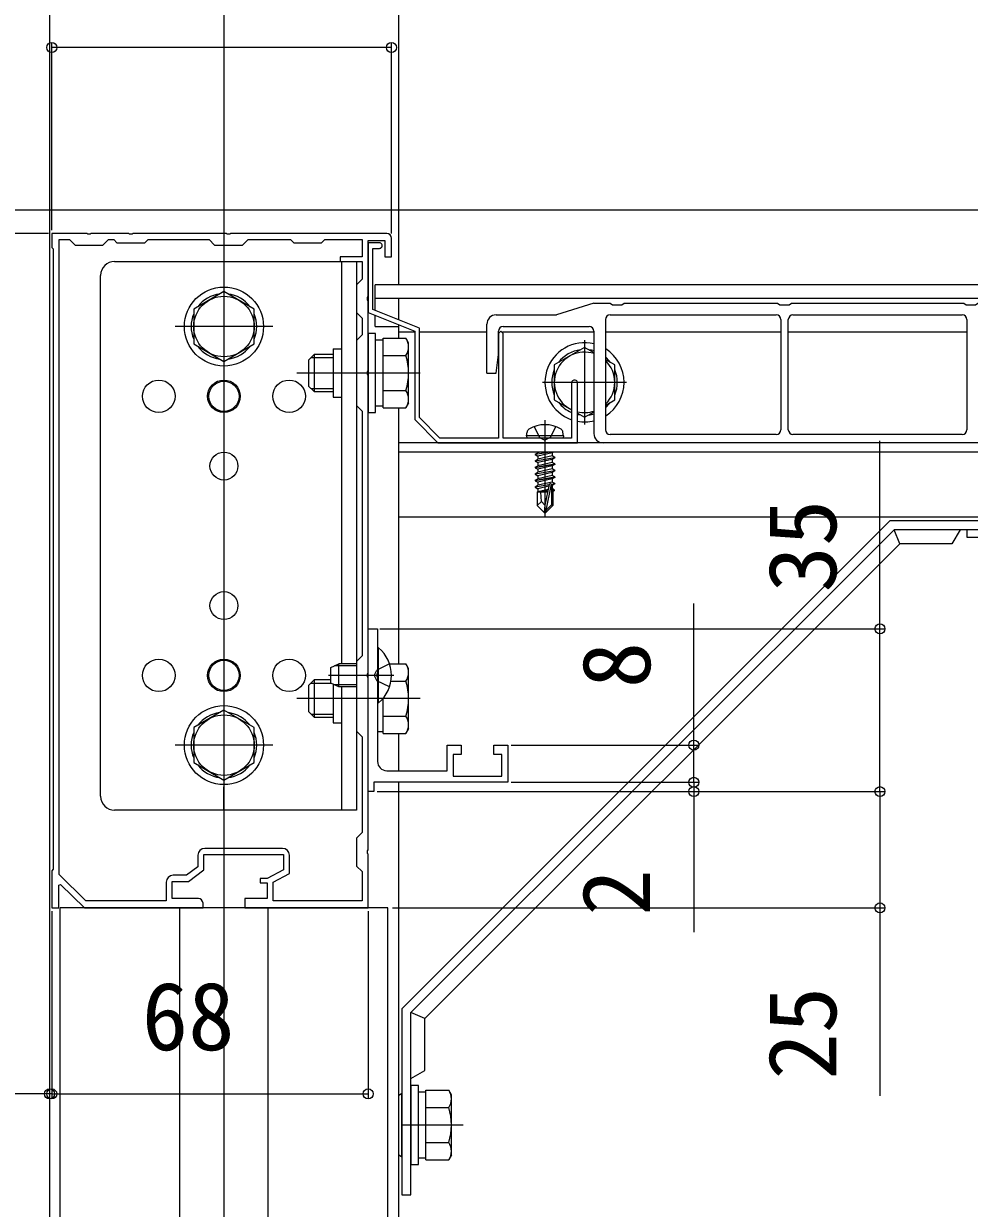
# Model space of a CAD drawing. Units: millimetres, scale not verified. Extents: x -875 to 875, y -1303 to 1296.
# Drawn here: x -327 to -123.8, y 302.1 to 556.8 of the extents above; entities that cross this region are included whole.
import ezdxf
from ezdxf.enums import TextEntityAlignment as Align

# ---------------------------------------------------------------- set-up
doc = ezdxf.new("R2010")
doc.units = ezdxf.units.MM
doc.header["$LTSCALE"] = 8
for name, color, linetype in [('0-2_YKK_11', 7, 'Continuous'), ('0-5_YKK_13', 4, 'Continuous'), ('0-6_YKK_D', 6, 'Continuous')]:
    doc.layers.add(name, color=color, linetype=linetype)
doc.layers.add('0-4_YKK_12', color=2, linetype='Continuous', lineweight=18)
doc.styles.add('ＭＳ ゴシック', font='')
doc.styles.get('ＭＳ ゴシック').set_extended_font_data('MS Gothic')

msp = doc.modelspace()

# ---------------------------------------------------------------- linework, layer by layer
at = {"layer": '0-2_YKK_11'}
msp.add_line((-271.4, 379.5), (-288.1, 379.5), dxfattribs=at)
for points in [[(-249, 511.7), (-282.542, 511.7), (-282.725, 511.58), (-283.275, 511.58), (-283.458, 511.7), (-303.542, 511.7), (-303.725, 511.58), (-304.275, 511.58), (-304.458, 511.7), (-312.542, 511.7), (-312.725, 511.58), (-313.275, 511.58), (-313.458, 511.7), (-321, 511.7), (-321, 508.7), (-320.7, 508.4)], [(-319.4, 373.843), (-319.4, 510.4), (-317.2, 510.4), (-316, 509.2), (-310, 509.2), (-308.8, 510.4), (-307.7, 510.4), (-307, 509.7), (-301, 509.7), (-300.3, 510.4), (-287.2, 510.4), (-286, 509.2), (-280, 509.2), (-278.8, 510.4), (-269.7, 510.4), (-269, 509.7), (-263, 509.7), (-262.3, 510.4), (-254.3, 510.4), (-254.3, 506.7), (-259, 506.7), (-259, 505.7), (-254.3, 505.7), (-254.3, 501.9), (-255.5, 500.7), (-255.5, 494.7), (-254.3, 493.5), (-254.3, 489.9), (-255.5, 488.7), (-255.5, 474.7), (-254.3, 473.5), (-254.3, 420.9), (-255.5, 419.7), (-255.5, 404.7), (-254.3, 403.5), (-254.3, 382.9), (-255.5, 381.7), (-255.5, 375.7), (-254.3, 374.5), (-254.3, 368.2)], [(-289.5, 368.7), (-295.1, 368.7), (-295.1, 372.4), (-291.6, 372.4), (-288.3, 374.9), (-288.3, 378.2), (-271.2, 378.2), (-271.2, 374.9), (-274.7, 373), (-276.2, 373), (-276.2, 372.1), (-274.7, 372.1), (-274.7, 368.7), (-279.5, 368.7), (-279.5, 366.7), (-253, 366.7), (-253, 378.242), (-253.12, 378.425), (-253.12, 378.975), (-253, 379.158), (-253, 416.242), (-253.12, 416.425), (-253.12, 416.975), (-253, 417.158), (-253, 481.242), (-253.12, 481.425), (-253.12, 481.975), (-253, 482.158), (-253, 497.242), (-253.12, 497.425), (-253.12, 497.975), (-253, 498.158), (-253, 510.2), (-249.4, 510.2), (-249.4, 506.7), (-248, 506.7), (-248, 510.7)], [(-250.6, 509.7), (-253, 509.7), (-253, 494.7), (-243, 490.7), (-243, 471.7), (-238, 466.7)], [(-320.7, 508.4), (-320.7, 375), (-321, 374.7), (-321, 366.7), (-319.5, 366.7), (-319.5, 371.6), (-319.132, 371.754), (-314, 366.7), (-288.5, 366.7), (-288.5, 367.7)], [(-209.3, 479.55), (-209.3, 467.7), (-224, 467.7), (-224, 490.2), (-224.5, 490.7), (-225, 490.2), (-225, 467.7), (-237.586, 467.7), (-242, 472.114), (-242, 491.377), (-252, 495.377), (-252, 508.5), (-250.6, 508.5)], [(-238, 466.7), (-208, 466.7), (-208, 479.55)], [(-253, 391.7), (-253, 426.7), (-251, 426.7), (-251, 417.158), (-251.12, 416.975), (-251.12, 416.425), (-251, 416.242), (-251, 398.2)], [(-249, 396.2), (-236, 396.2), (-236, 401.7), (-233, 401.7), (-233, 399.7), (-234.7, 399.7), (-234.7, 395), (-224.3, 395), (-224.3, 399.7), (-226, 399.7), (-226, 401.7), (-223, 401.7), (-223, 393.7), (-251.8, 393.7), (-251.8, 391.7), (-253, 391.7)], [(-289.6, 378), (-289.6, 375.546), (-292.037, 373.7), (-294.9, 373.7)], [(-254.3, 368.2), (-273.4, 368.2), (-273.4, 372.227), (-269.9, 374.127), (-269.9, 378)], [(-296.4, 372.2), (-296.4, 368.2), (-313.67, 368.2), (-319.4, 373.843)]]:
    msp.add_lwpolyline(points, dxfattribs=at)
for centre, radius, start, end in [((-250.6, 509.1), 0.6, 269.99999, 90.00001), ((-249, 510.7), 1, 0.00001, 89.99999), ((-208.65, 479.55), 0.65, 359.99999, 180.00001), ((-249, 398.2), 2, 180.00001, 269.99999), ((-288.1, 378), 1.5, 90.00001, 179.99999), ((-271.4, 378), 1.5, 0.00001, 89.99999), ((-294.9, 372.2), 1.5, 90.00001, 179.99999), ((-289.5, 367.7), 1, 0.00001, 89.99999)]:
    msp.add_arc(centre, radius, start, end, dxfattribs=at)
at = {"layer": '0-4_YKK_12'}
for p, q in [((-284, 963.7), (-284, -92.3)), ((-321.5, 944.7), (-321.5, 216.7)), ((-246.5, 944.7), (-246.5, 500.7)), ((296, 516.7), (-548.742, 516.7)), ((-251.5, 495.177), (-251.5, 500.7)), ((26, 500.7), (-251.5, 500.7)), ((26, 500.7), (-246.5, 500.7)), ((26, 497.7), (-251.5, 497.7)), ((-246.5, 497.7), (-246.5, 493.177)), ((-246.5, 497.7), (-246.5, 493.177)), ((26, 497.7), (-246.5, 497.7)), ((-251.5, 491.7), (-251.5, 494.1)), ((-251.5, 491.7), (-246.5, 491.7)), ((-246.5, 492.1), (-246.5, 489.206)), ((-246.5, 491.9), (-246.5, 489.206)), ((-243, 490.5), (-246.5, 490.5)), ((-227.5, 490.5), (-242, 490.5)), ((-224.9, 490.5), (-225, 490.5)), ((-204.5, 490.5), (-224.1, 490.5)), ((-164.3, 490.5), (-202, 490.5)), ((-124.3, 490.5), (-162.7, 490.5)), ((-206.5, 488.75), (-206.5, 470.65)), ((-197.45, 479.7), (-215.55, 479.7)), ((-246.5, 474.194), (-246.5, 419.206)), ((-246.5, 474.194), (-246.5, 450.7)), ((26, 466.7), (-246.5, 466.7)), ((26, 464.7), (-246.5, 464.7)), ((26, 450.7), (-246.5, 450.7)), ((-246.5, 404.194), (-246.5, 396.2)), ((-246.5, 393.7), (-246.5, 216.7)), ((-248.8, 366.7), (-319.2, 366.7))]:
    msp.add_line(p, q, dxfattribs=at)
for points in [[(-319.2, 80.2), (-319.2, 216.7), (-319.2, 366.7)], [(-293.5, 80.2), (-293.5, 216.7), (-293.5, 366.7)], [(-274.5, 80.2), (-274.5, 216.7), (-274.5, 366.7)], [(-248.8, 80.2), (-248.8, 216.7), (-248.8, 366.7)]]:
    msp.add_lwpolyline(points, dxfattribs=at)
at = {"layer": '0-5_YKK_13'}
for p, q in [((-307.5, 505.7), (-255.5, 505.7)), ((-284, 505.7), (-284, 500.7)), ((-258.7, 505.7), (-258.7, 419.2)), ((-255.5, 505.7), (-255.5, 387.7)), ((-310.5, 390.7), (-310.5, 502.7)), ((-284, 502.2), (-284, 481.2)), ((-204.5, 496.7), (-212.5, 494.2)), ((-204.5, 496.7), (-201, 496.7)), ((-201, 496.7), (-200.5, 496.4)), ((-198.5, 496.4), (-198, 496.7)), ((-198, 496.7), (-165, 496.7)), ((-165, 496.7), (-164.5, 496.4)), ((-225.5, 494.2), (-212.5, 494.2)), ((-201, 494.2), (-165.3, 494.2)), ((-200.5, 496.4), (-198.5, 496.4)), ((-164.5, 496.4), (-162.5, 496.4)), ((-161.7, 494.2), (-125.3, 494.2)), ((-273.5, 491.7), (-294.5, 491.7)), ((-227.5, 481.7), (-227.5, 492.2)), ((-224, 491.7), (-205.5, 491.7)), ((-202, 493.2), (-202, 469.5)), ((-164.3, 493.2), (-164.3, 469.5)), ((-162.7, 469.5), (-162.7, 493.2)), ((-124.3, 493.2), (-124.3, 469.5)), ((-249.8, 489.206), (-244.881, 489.206)), ((-249.8, 474.194), (-249.8, 489.206)), ((-244.3, 488.2), (-244.881, 489.206)), ((-225, 485.7), (-225, 490.7)), ((-204.5, 490.7), (-204.5, 468.7)), ((-260.5, 486.9), (-260.5, 476.5)), ((-260.5, 486.9), (-258.7, 486.9)), ((-249.8, 488.75), (-251.4, 488.75)), ((-244.3, 475.2), (-244.3, 488.2)), ((-204.445, 486.019), (-206.5, 487.206)), ((-265.8, 484.5), (-264.6, 485.7)), ((-265.8, 484.5), (-265.8, 478.9)), ((-265.248, 485.052), (-260.5, 485.052)), ((-260.5, 485.7), (-264.6, 485.7)), ((-264.6, 485.7), (-264.6, 477.7)), ((-249.8, 477.7), (-249.8, 485.7)), ((-249.8, 485.453), (-244.881, 485.453)), ((-225.5, 481.7), (-225, 485.7)), ((-241.8, 481.7), (-268.3, 481.7)), ((-227.5, 481.7), (-225.5, 481.7)), ((-265.8, 478.9), (-264.6, 477.7)), ((-265.248, 478.348), (-260.5, 478.348)), ((-264.6, 477.7), (-260.5, 477.7)), ((-260.5, 476.5), (-258.7, 476.5)), ((-249.8, 477.947), (-244.881, 477.947)), ((-251.4, 474.65), (-249.8, 474.65)), ((-249.8, 474.194), (-244.881, 474.194)), ((-244.3, 475.2), (-244.881, 474.194)), ((-215, 471.6), (-215, 450.7)), ((-219, 468.2), (-218.859, 469.002)), ((-211, 468.2), (-211.141, 469.002)), ((-211, 468.2), (-219, 468.2)), ((-219, 468.2), (-218.912, 467.7)), ((-211.088, 467.7), (-218.912, 467.7)), ((-211, 468.2), (-211.088, 467.7)), ((26, 466.7), (-202.5, 466.7)), ((-165.3, 468.5), (-201, 468.5)), ((-125.3, 468.5), (-161.7, 468.5)), ((-213.8, 464.7), (-217.1, 464.15)), ((-217.1, 464.25), (-214.4, 464.7)), ((-217.1, 464.25), (-216.55, 464.568)), ((-217.1, 464.25), (-217.1, 464.15)), ((-217.1, 464.15), (-216.55, 463.832)), ((-215.963, 464.7), (-216.55, 464.568)), ((-216.55, 464.7), (-216.55, 464.568)), ((-213.45, 463.868), (-216.55, 463.168)), ((-216.55, 463.832), (-216.55, 463.168)), ((-213.45, 464.532), (-213.45, 463.868)), ((-212.9, 463.55), (-213.45, 463.868)), ((-217.1, 462.85), (-212.9, 463.55)), ((-212.9, 463.45), (-217.1, 462.75)), ((-217.1, 462.85), (-216.55, 463.168)), ((-217.1, 462.85), (-217.1, 462.75)), ((-217.1, 462.75), (-216.55, 462.432)), ((-217.1, 461.45), (-212.9, 462.15)), ((-212.9, 462.05), (-217.1, 461.35)), ((-217.1, 461.45), (-216.55, 461.768)), ((-217.1, 461.45), (-217.1, 461.35)), ((-217.1, 461.35), (-216.55, 461.032)), ((-213.45, 462.468), (-216.55, 461.768)), ((-216.55, 462.432), (-216.55, 461.768)), ((-213.45, 461.068), (-216.55, 460.368)), ((-213.45, 463.132), (-213.45, 462.468)), ((-212.9, 462.15), (-213.45, 462.468)), ((-213.45, 461.732), (-213.45, 461.068)), ((-212.9, 460.75), (-213.45, 461.068)), ((-212.9, 463.55), (-212.9, 463.45)), ((-212.9, 462.15), (-212.9, 462.05)), ((-217.1, 460.05), (-212.9, 460.75)), ((-212.9, 460.65), (-217.1, 459.95)), ((-217.1, 460.05), (-216.55, 460.368)), ((-217.1, 460.05), (-217.1, 459.95)), ((-217.1, 459.95), (-216.55, 459.632)), ((-217.1, 458.65), (-212.9, 459.35)), ((-212.9, 459.25), (-217.1, 458.55)), ((-217.1, 458.65), (-216.55, 458.968)), ((-217.1, 458.65), (-217.1, 458.55)), ((-217.1, 458.55), (-216.55, 458.232)), ((-216.55, 461.032), (-216.55, 460.368)), ((-213.45, 459.668), (-216.55, 458.968)), ((-216.55, 459.632), (-216.55, 458.968)), ((-213.45, 460.332), (-213.45, 459.668)), ((-212.9, 459.35), (-213.45, 459.668)), ((-213.45, 458.932), (-213.45, 458.268)), ((-212.9, 460.75), (-212.9, 460.65)), ((-212.9, 459.35), (-212.9, 459.25)), ((-217.1, 457.25), (-214.074, 457.754)), ((-214.102, 457.65), (-217.1, 457.15)), ((-217.1, 457.25), (-216.55, 457.568)), ((-217.1, 457.25), (-217.1, 457.15)), ((-217.1, 457.15), (-216.55, 456.832)), ((-216.7, 456.1), (-216.55, 456.168)), ((-216.7, 456.1), (-216.7, 453.25)), ((-214.424, 456.1), (-216.7, 456.1)), ((-213.45, 458.268), (-216.55, 457.568)), ((-216.55, 458.232), (-216.55, 457.568)), ((-214.16, 457.372), (-216.55, 456.832)), ((-216.55, 456.832), (-216.55, 456.168)), ((-214.305, 456.675), (-216.55, 456.168)), ((-214.365, 456.383), (-216.083, 456.1)), ((-214.09, 457.707), (-215, 453.322)), ((-213.668, 457.823), (-214.85, 452.124)), ((-214.42, 456.116), (-214.504, 456.1)), ((-213.668, 457.822), (-212.9, 457.95)), ((-212.9, 457.85), (-213.613, 457.731)), ((-213.45, 456.868), (-213.603, 456.833)), ((-213.6, 457.652), (-213.6, 453.374)), ((-213, 456.608), (-213.6, 456.509)), ((-213, 456.392), (-213.6, 456.276)), ((-213.3, 456.1), (-213.6, 456.1)), ((-212.9, 457.95), (-213.45, 458.268)), ((-213.45, 457.532), (-213.45, 456.868)), ((-213, 456.608), (-213.45, 456.868)), ((-213, 456.392), (-213.3, 456.219)), ((-213.3, 456.219), (-213.3, 453.25)), ((-213, 456.608), (-213, 456.392)), ((-212.9, 457.95), (-212.9, 457.85)), ((-215.743, 454.053), (-216.7, 453.25)), ((-215.15, 451.7), (-216.7, 453.25)), ((-215, 453.322), (-215.15, 451.7)), ((-215.15, 451.7), (-214.85, 451.7)), ((-215, 453.322), (-215, 451.7)), ((-213.6, 453.374), (-214.85, 452.124)), ((-214.85, 451.7), (-213.3, 453.25)), ((-214.85, 452.124), (-214.85, 451.7)), ((-213.3, 453.25), (-213.6, 453.374)), ((-140.8, 450), (-245.8, 345)), ((-140.8, 450), (-100.8, 450)), ((-125.8, 448), (-127.532, 445)), ((-138.729, 445), (-240.8, 342.929)), ((-251, 422.6), (-251, 410.8)), ((-250.752, 422.6), (-251, 422.6)), ((-250.752, 410.8), (-250.752, 422.6)), ((-261, 418.4), (-259.3, 419.2)), ((-261, 415), (-261, 418.4)), ((-255.5, 418.767), (-260.22, 418.767)), ((-255.5, 419.2), (-259.3, 419.2)), ((-259.3, 414.2), (-259.3, 419.2)), ((-251.744, 416.7), (-251.135, 417.845)), ((-248.417, 419.2), (-251.135, 417.845)), ((-248.419, 419.206), (-244.881, 419.206)), ((-244.3, 418.2), (-244.881, 419.206)), ((-244.3, 405.2), (-244.3, 418.2)), ((-265.8, 414.5), (-264.6, 415.7)), ((-261, 415.7), (-264.6, 415.7)), ((-264.6, 415.7), (-264.6, 407.7)), ((-247.5, 416.7), (-261.5, 416.7)), ((-251.744, 416.7), (-251.135, 415.555)), ((-248.417, 414.2), (-251.135, 415.555)), ((-248.102, 415.453), (-244.881, 415.453)), ((-265.8, 414.5), (-265.8, 408.9)), ((-265.248, 415.052), (-261, 415.052)), ((-259.3, 414.2), (-261, 415)), ((-260.5, 414.765), (-260.5, 406.5)), ((-255.5, 414.633), (-260.22, 414.633)), ((-255.5, 414.2), (-259.3, 414.2)), ((-258.7, 414.2), (-258.7, 387.7)), ((-284, 412.2), (-284, 391.2)), ((-241.8, 411.7), (-268.3, 411.7)), ((-250.752, 410.8), (-251, 410.8)), ((-249.8, 407.7), (-249.8, 411.752)), ((-249.8, 404.194), (-249.8, 411.752)), ((-265.8, 408.9), (-264.6, 407.7)), ((-265.248, 408.348), (-260.5, 408.348)), ((-264.6, 407.7), (-260.5, 407.7)), ((-249.8, 407.947), (-244.881, 407.947)), ((-260.5, 406.5), (-258.7, 406.5)), ((-244.3, 405.2), (-244.881, 404.194)), ((-251, 404.65), (-249.8, 404.65)), ((-249.8, 404.194), (-244.881, 404.194)), ((-273.5, 401.7), (-294.5, 401.7)), ((-284, 387.7), (-284, 392.7)), ((-255.5, 387.7), (-307.5, 387.7)), ((-245.8, 345), (-245.8, 305)), ((-243.8, 330), (-240.8, 331.732)), ((-246.5, 326.35), (-245.8, 326.85)), ((-246.5, 326.35), (-246.5, 313.65)), ((-245.8, 313.15), (-245.8, 326.85)), ((-240.6, 327.05), (-242.2, 327.05)), ((-240.6, 327.506), (-235.681, 327.506)), ((-240.6, 312.494), (-240.6, 327.506)), ((-235.1, 326.5), (-235.681, 327.506)), ((-235.1, 313.5), (-235.1, 326.5)), ((-240.6, 316), (-240.6, 324)), ((-240.6, 323.753), (-235.681, 323.753)), ((-232.6, 320), (-245.8, 320)), ((-240.6, 316.247), (-235.681, 316.247)), ((-246.5, 313.65), (-245.8, 313.15)), ((-235.1, 313.5), (-235.681, 312.494)), ((-242.2, 312.95), (-240.6, 312.95)), ((-240.6, 312.494), (-235.681, 312.494))]:
    msp.add_line(p, q, dxfattribs=at)
for points in [[(-284, 499.206), (-290.5, 495.453), (-290.5, 487.947), (-284, 484.194), (-277.5, 487.947), (-277.5, 495.453)], [(-253, 490.2), (-253, 473.2), (-251.4, 473.2), (-251.4, 490.2)], [(-107.3, 448), (-124.3, 448), (-124.3, 446.4), (-107.3, 446.4)], [(-284, 409.206), (-290.5, 405.453), (-290.5, 397.947), (-284, 394.194), (-277.5, 397.947), (-277.5, 405.453)], [(-243.8, 328.5), (-243.8, 311.5), (-242.2, 311.5), (-242.2, 328.5)]]:
    msp.add_lwpolyline(points, close=True, dxfattribs=at)
for points in [[(-162.5, 496.4), (-162, 496.7), (-125, 496.7), (-124.5, 496.4), (-122.5, 496.4), (-122, 496.7), (-85, 496.7)], [(-206.5, 487.206), (-213, 483.453), (-213, 475.947), (-209.3, 473.811)], [(-201.945, 474.824), (-200, 475.947), (-200, 483.453), (-201.945, 484.576)], [(-208, 473.06), (-206.5, 472.194), (-204.445, 473.381)], [(-217.3, 470.179), (-216.145, 467.863), (-215, 467.254)], [(-212.7, 470.179), (-213.855, 467.863), (-215, 467.254)], [(-213.16, 464.7), (-213.45, 464.532), (-216.55, 463.832)], [(-212.9, 463.45), (-213.45, 463.132), (-216.55, 462.432)], [(-212.9, 462.05), (-213.45, 461.732), (-216.55, 461.032)], [(-212.9, 460.65), (-213.45, 460.332), (-216.55, 459.632)], [(-212.9, 459.25), (-213.45, 458.932), (-216.55, 458.232)], [(-215, 453.322), (-215.743, 454.053), (-215.9, 456.1)], [(-212.9, 457.85), (-213.45, 457.532), (-213.6, 457.499)], [(-100.8, 448), (-139.972, 448), (-243.8, 344.172)], [(-127.532, 445), (-138.729, 445), (-139.972, 448)], [(-245.8, 305), (-243.8, 305), (-243.8, 344.172)], [(-240.8, 331.732), (-240.8, 342.929), (-243.8, 344.172)]]:
    msp.add_lwpolyline(points, dxfattribs=at)
for centre, radius in [((-284, 491.7), 8.5), ((-284, 491.7), 6.5), ((-298, 476.7), 3.5), ((-284, 476.7), 3.5), ((-284, 476.7), 3.25), ((-270, 476.7), 3.5), ((-284, 461.7), 3), ((-284, 431.7), 3), ((-298, 416.7), 3.5), ((-284, 416.7), 3.5), ((-284, 416.7), 3.25), ((-270, 416.7), 3.5), ((-284, 401.7), 8.5), ((-284, 401.7), 6.5)]:
    msp.add_circle(centre, radius, dxfattribs=at)
for centre, radius, start, end in [((-307.5, 502.7), 3, 90, 180), ((-284, 491.7), 7.05, 97.21814, 142.78186), ((-284, 491.7), 7.05, 37.21814, 82.78186), ((-284, 491.7), 7.05, 157.21814, 202.78186), ((-284, 491.7), 7.05, 337.21814, 22.78186), ((-225.5, 492.2), 2, 90, 180), ((-201, 493.2), 1, 90, 180), ((-165.3, 493.2), 1, 0, 90), ((-161.7, 493.2), 1, 90, 180), ((-125.3, 493.2), 1, 0, 90), ((-224, 490.7), 1, 90, 180), ((-205.5, 490.7), 1, 0, 90), ((-247.623, 487.329), 3.323, 325.61575, 34.38425), ((-284, 491.7), 7.05, 217.21814, 262.78186), ((-284, 491.7), 7.05, 277.21814, 322.78186), ((-206.5, 479.7), 8.5, 76.00715, 250.76692), ((-206.5, 479.7), 7.05, 97.21814, 142.78186), ((-206.5, 479.7), 7.05, 73.05026, 82.78186), ((-206.5, 479.7), 8.5, 302.40621, 57.59379), ((-256.719, 481.7), 12.419, 342.41205, 17.58795), ((-206.5, 479.7), 6.5, 71.56667, 244.48361), ((-206.5, 479.7), 7.05, 37.21814, 49.74859), ((-206.5, 479.7), 6.5, 314.49254, 45.50746), ((-206.5, 479.7), 7.05, 157.21814, 202.78186), ((-206.5, 479.7), 7.05, 337.21814, 22.78186), ((-247.623, 476.071), 3.323, 325.61575, 34.38425), ((-206.5, 479.7), 7.05, 217.21814, 246.59905), ((-206.5, 479.7), 7.05, 310.25141, 322.78186), ((-206.5, 479.7), 6.5, 256.65764, 288.43333), ((-206.5, 479.7), 7.05, 257.71551, 262.78186), ((-206.5, 479.7), 8.5, 259.83575, 283.99285), ((-206.5, 479.7), 7.05, 277.21814, 286.94974), ((-217.972, 468.846), 0.9, 122.05588, 170), ((-215, 464.1), 6.5, 57.94412, 122.05588), ((-212.028, 468.846), 0.9, 10, 57.94412), ((-202.5, 468.7), 2, 180, 270), ((-201, 469.5), 1, 180, 270), ((-165.3, 469.5), 1, 270, 0), ((-161.7, 469.5), 1, 180, 270), ((-125.3, 469.5), 1, 270, 0), ((-213.848, 457.652), 0.248, 0, 167.19096), ((-255.7, 416.7), 7.7, 309.98312, 50.01688), ((-247.623, 417.329), 3.323, 325.61575, 34.38425), ((-256.719, 411.7), 12.419, 342.41205, 17.58795), ((-284, 401.7), 7.05, 97.21814, 142.78186), ((-284, 401.7), 7.05, 37.21814, 82.78186), ((-247.623, 406.071), 3.323, 325.61575, 34.38425), ((-284, 401.7), 7.05, 157.21814, 202.78186), ((-284, 401.7), 7.05, 337.21814, 22.78186), ((-284, 401.7), 7.05, 217.21814, 262.78186), ((-284, 401.7), 7.05, 277.21814, 322.78186), ((-307.5, 390.7), 3, 180, 270), ((-238.423, 325.629), 3.323, 325.61575, 34.38425), ((-247.519, 320), 12.419, 342.41205, 17.58795), ((-238.423, 314.371), 3.323, 325.61575, 34.38425)]:
    msp.add_arc(centre, radius, start, end, dxfattribs=at)
at = {"layer": '0-6_YKK_D'}
for p, q in [((-321, 512.4), (-321, 552.7)), ((-248, 551.7), (-321, 551.7)), ((-248, 511.7), (-248, 552.7)), ((-321.7, 511.7), (-442.5, 511.7)), ((-321.7, 511.7), (-442.5, 511.7)), ((-321.7, 511.7), (-402.5, 511.7)), ((-183, 401.7), (-183, 432.118)), ((-250.5, 426.7), (-142, 426.7)), ((-222.3, 401.7), (-182, 401.7)), ((-183, 393.7), (-183, 401.7)), ((-183, 393.7), (-183, 398)), ((-222.3, 393.7), (-182, 393.7)), ((-222.3, 393.7), (-182, 393.7)), ((-183, 393.7), (-183, 391.7)), ((-183, 393.7), (-183, 389.4)), ((-251.1, 391.7), (-142, 391.7)), ((-251.1, 391.7), (-142, 391.7)), ((-251.1, 391.7), (-182, 391.7)), ((-183, 391.7), (-183, 361.509)), ((-321, 366), (-321, 325.7)), ((-321, 366), (-321, 325.7)), ((-253, 366), (-253, 325.7)), ((-247.8, 366.7), (-142, 366.7)), ((-321.5, 336.7), (-321.5, 325.7)), ((-321.5, 326.7), (-372.6, 326.7)), ((-321, 326.7), (-321.5, 326.7)), ((-321, 326.7), (-316.7, 326.7)), ((-321, 326.7), (-253, 326.7))]:
    msp.add_line(p, q, dxfattribs=at)
for points in [[(-143, 391.7), (-143, 426.7), (-143, 467.136)], [(-143, 391.7), (-143, 366.7), (-143, 326.264)]]:
    msp.add_lwpolyline(points, dxfattribs=at)
for centre in [(-321, 551.7), (-248, 551.7), (-143, 426.7), (-183, 401.7), (-183, 393.7), (-183, 393.7), (-183, 391.7), (-143, 391.7), (-143, 391.7), (-143, 366.7), (-321.5, 326.7), (-321, 326.7), (-321, 326.7), (-253, 326.7)]:
    msp.add_circle(centre, 1.075, dxfattribs=at)

# ---------------------------------------------------------------- texts
at = {"layer": '0-6_YKK_D', "style": 'ＭＳ ゴシック'}
for s, p in [('35', (-148, 434.523)), ('8', (-188, 413.936)), ('2', (-188, 365.032)), ('25', (-148, 329.786))]:
    msp.add_text(s, height=14.66, rotation=90, dxfattribs=at).set_placement(p, align=Align.BOTTOM_LEFT)
msp.add_text('68', height=14.66, dxfattribs=at).set_placement((-301.659, 331.7), align=Align.BOTTOM_LEFT)

doc.saveas('drawing.dxf')
